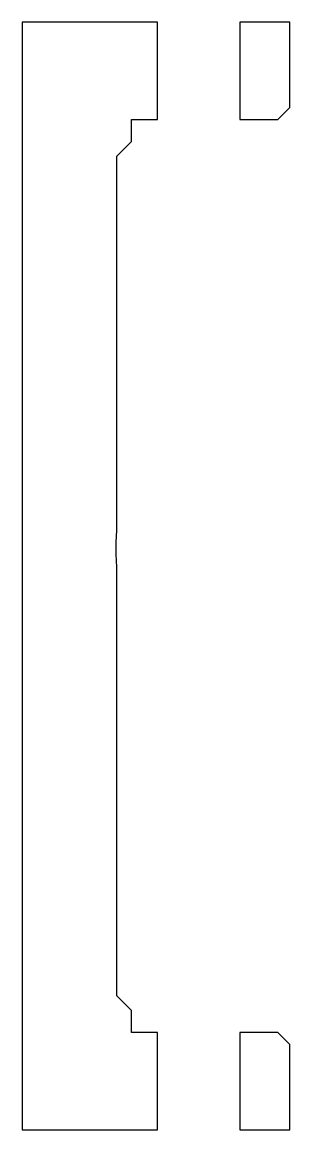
# Model space of a CAD drawing. Header units: metres. Extents: x 0 to 47.5, y 0 to 45.5.
# Drawn here: x 36.5 to 47.5, y 0 to 45.5 of the extents above.
import ezdxf

# ---------------------------------------------------------------- set-up
doc = ezdxf.new("R2010")
doc.units = ezdxf.units.M

msp = doc.modelspace()

# ---------------------------------------------------------------- linework, layer by layer
for p, q in [((42.0628, 45.5), (36.5, 45.5)), ((36.5, 45.5), (36.5, 0)), ((42.0628, 41.5), (42.0628, 45.5)), ((47.5, 45.5), (45.4429, 45.5)), ((45.4429, 45.5), (45.4429, 41.5)), ((47.5, 42), (47.5, 45.5)), ((47, 41.5), (47.5, 42)), ((41, 40.6041), (41, 41.5)), ((41, 41.5), (42.0628, 41.5)), ((45.4429, 41.5), (47, 41.5)), ((40.3959, 40), (41, 40.6041)), ((40.3959, 24.9945), (40.3959, 40)), ((40.3656, 24.1315), (40.3867, 24.637)), ((40.3867, 24.637), (40.3868, 24.6496)), ((40.3868, 24.6496), (40.3959, 24.9945)), ((40.3648, 23.7347), (40.3656, 24.1315)), ((40.3646, 23.6289), (40.3648, 23.7347)), ((40.3736, 23.3911), (40.3646, 23.6289)), ((40.384, 23.1137), (40.3736, 23.3911)), ((40.3856, 23.0932), (40.384, 23.1137)), ((40.3867, 23.0787), (40.3856, 23.0932)), ((40.3918, 22.8753), (40.3867, 23.0787)), ((40.3959, 22.7095), (40.3918, 22.8753)), ((40.3959, 5.5), (40.3959, 22.7095)), ((41, 4.89591), (40.3959, 5.5)), ((41, 4), (41, 4.89591)), ((42.0628, 4), (41, 4)), ((42.0628, 0), (42.0628, 4)), ((47, 4), (45.4429, 4)), ((45.4429, 4), (45.4429, 0)), ((47.5, 3.5), (47, 4)), ((47.5, 0), (47.5, 3.5)), ((36.5, 0), (42.0628, 0)), ((45.4429, 0), (47.5, 0))]:
    msp.add_line(p, q)

doc.saveas('drawing.dxf')
